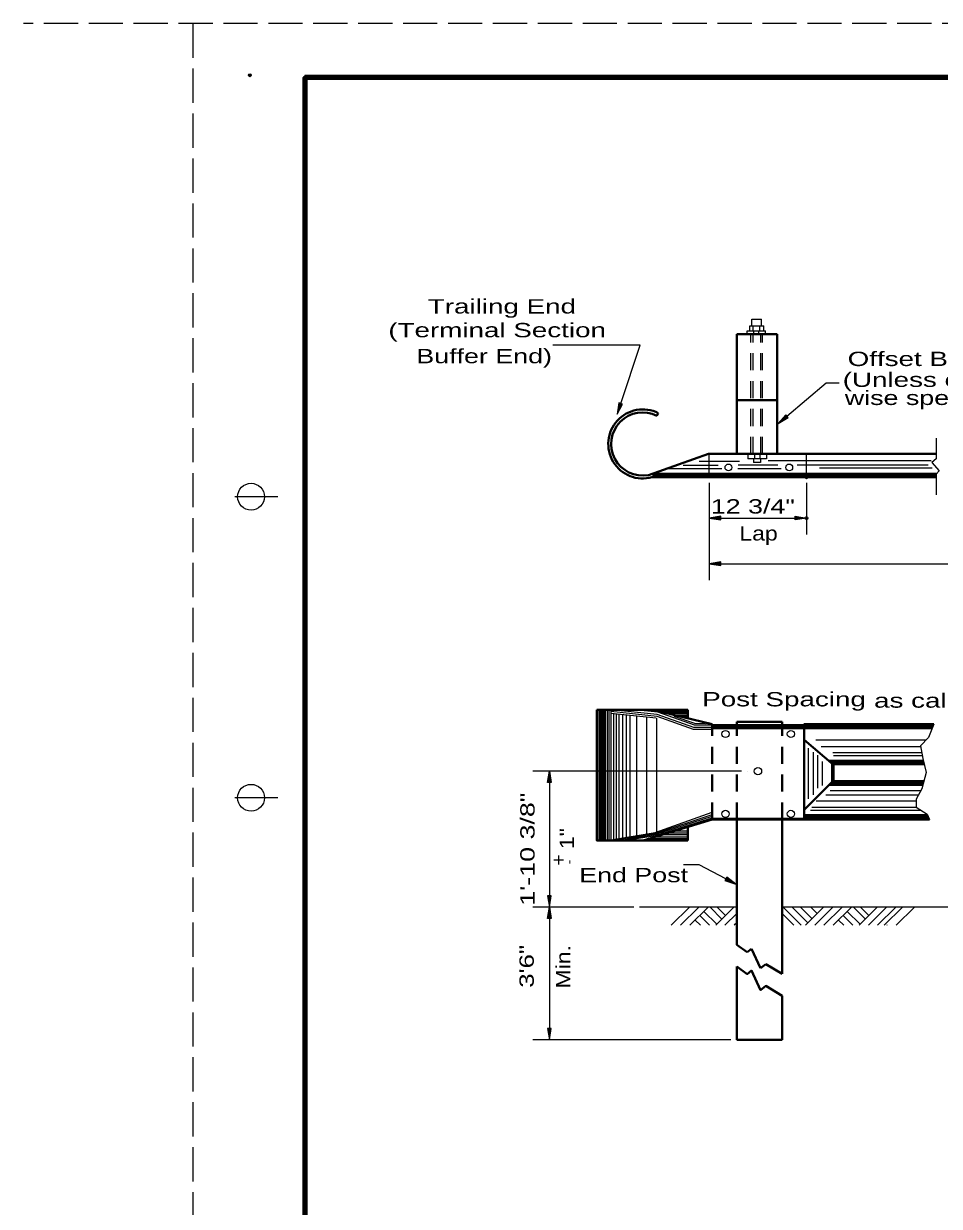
# Model space of a CAD drawing. Extents: x 1.3 to 36.6, y 35.1 to 57.1.
# Drawn here: x 1.29 to 9.81, y 46.08 to 57.08 of the extents above; entities that cross this region are included whole.
import ezdxf

# ---------------------------------------------------------------- set-up
doc = ezdxf.new("R2010")
doc.units = 0
doc.header["$LTSCALE"] = 0.053
doc.header["$PDMODE"] = 32
doc.header["$PDSIZE"] = 0.0265
doc.linetypes.add('LONG_DASHED', pattern=[7.5, 6, -1.5])
doc.linetypes.add('MEDIUM_DASHED', pattern=[4.5, 3, -1.5])
for name, color, linetype, lineweight in [('1', 7, 'Continuous', 25), ('2', 7, 'MEDIUM_DASHED', 40), ('3', 7, 'Continuous', 13), ('4', 7, 'Continuous', 25), ('5', 7, 'Continuous', 25), ('6', 7, 'Continuous', 13)]:
    doc.layers.add(name, color=color, linetype=linetype, lineweight=lineweight)

msp = doc.modelspace()

# ---------------------------------------------------------------- hatches: boundary and pattern name
at = {"layer": '1'}
for points in [[(7.77989, 52.46851), (7.77989, 52.50394), (7.67364, 52.48623), (7.67364, 52.48623)], [(8.47201, 52.46851), (8.47201, 52.50394), (8.57826, 52.48623), (8.57826, 52.48623)], [(7.77989, 52.04351), (7.77989, 52.07894), (7.67364, 52.06123), (7.67364, 52.06123)], [(6.2026, 50.02604), (6.16719, 50.02604), (6.1849, 50.13229), (6.1849, 50.13229)], [(6.2026, 48.97311), (6.16719, 48.97311), (6.1849, 48.86686), (6.1849, 48.86686)], [(6.2026, 48.76061), (6.16719, 48.76061), (6.1849, 48.86686), (6.1849, 48.86686)], [(6.2026, 47.73984), (6.16719, 47.73984), (6.1849, 47.63359), (6.1849, 47.63359)]]:
    msp.add_hatch(color=256, dxfattribs=at).paths.add_polyline_path(points)
at = {"layer": '3'}
for points in [[(6.86562, 53.54642), (6.83202, 53.55759), (6.81528, 53.45119), (6.81528, 53.45119)], [(8.40787, 53.42048), (8.38492, 53.44745), (8.3155, 53.36508), (8.3155, 53.36508)], [(7.83586, 49.14679), (7.81946, 49.1154), (7.92181, 49.08186), (7.92181, 49.08186)]]:
    msp.add_hatch(color=256, dxfattribs=at).paths.add_polyline_path(points)

# ---------------------------------------------------------------- linework, layer by layer
at = {"layer": '1', "linetype": 'LONG_DASHED'}
for p, q in [((36.49207, 57.08429), (1.29207, 57.08429)), ((2.86707, 57.08429), (2.86707, 35.08429))]:
    msp.add_line(p, q, dxfattribs=at)
at = {"layer": '1', "lineweight": 158}
for p, q in [((3.90874, 56.58429), (3.90874, 35.58429)), ((36.40874, 56.58429), (3.90874, 56.58429))]:
    msp.add_line(p, q, dxfattribs=at)
at = {"layer": '1'}
for p, q in [((8.0495, 54.27418), (8.18122, 54.27418)), ((8.0495, 54.22668), (8.0495, 54.27418)), ((8.07008, 54.33464), (8.15846, 54.33464)), ((8.07008, 54.27418), (8.07008, 54.33464)), ((8.08221, 54.22668), (8.08221, 54.27418)), ((8.14464, 54.22668), (8.14464, 54.27418)), ((8.15846, 54.27418), (8.15846, 54.33464)), ((8.18122, 54.22668), (8.18122, 54.27418)), ((8.02481, 54.22668), (8.19768, 54.22668)), ((8.02481, 54.19646), (8.02481, 54.22668)), ((8.08832, 54.19646), (8.08832, 54.22668)), ((8.1358, 54.19646), (8.1358, 54.22668)), ((8.19768, 54.19646), (8.19768, 54.22668)), ((8.03303, 53.08301), (8.03303, 53.03702)), ((8.20592, 53.03702), (8.03303, 53.03702)), ((8.08608, 53.03702), (8.08608, 53.00273)), ((8.09491, 53.08301), (8.09491, 53.03702)), ((8.1424, 53.08301), (8.1424, 53.03702)), ((8.14851, 53.03702), (8.14851, 53.00273)), ((8.20592, 53.08301), (8.20592, 53.03702)), ((8.14851, 53.00273), (8.08608, 53.00273))]:
    msp.add_line(p, q, dxfattribs=at)
at = {"layer": '1', "lineweight": 40}
for p, q in [((7.9281, 53.08301), (7.9281, 54.19646)), ((7.9281, 54.19646), (8.30378, 54.19646)), ((8.30378, 53.08301), (8.30378, 54.19646)), ((7.9281, 53.58327), (8.3091, 53.58327)), ((7.19871, 53.46191), (7.18656, 53.43778)), ((7.6649, 53.08301), (7.10607, 52.88546)), ((7.6649, 53.08301), (9.78459, 53.08301)), ((7.1395, 52.86536), (9.78352, 52.86536)), ((6.62619, 50.70265), (7.47347, 50.70265)), ((7.14837, 50.70265), (7.70078, 50.56938)), ((7.47347, 50.62422), (7.47347, 50.70265)), ((7.9281, 50.59111), (8.35174, 50.59111)), ((9.76456, 50.56938), (8.55276, 50.56938)), ((7.70078, 49.68248), (7.05758, 49.48735)), ((7.47347, 49.48735), (7.47347, 49.61352)), ((9.72258, 49.68248), (7.70078, 49.68248)), ((7.9281, 48.51805), (7.9281, 49.68248)), ((8.35174, 48.2462), (8.35174, 49.68248)), ((7.9281, 48.51805), (8.02723, 48.44706)), ((8.02723, 48.44706), (8.06726, 48.48068)), ((8.06726, 48.48068), (8.15132, 48.29861)), ((7.9281, 47.63359), (7.9281, 48.31498)), ((8.15132, 48.29861), (8.19803, 48.33782)), ((8.19803, 48.33782), (8.35174, 48.2462)), ((8.35174, 47.63359), (8.35174, 48.04312)), ((7.9281, 47.63359), (8.35174, 47.63359))]:
    msp.add_line(p, q, dxfattribs=at)
at = {"layer": '1', "lineweight": 13}
for p, q in [((7.67364, 52.86536), (7.67364, 53.08301)), ((8.57826, 52.86536), (8.57826, 53.08301)), ((7.67364, 52.81224), (7.67364, 52.33323)), ((7.67364, 52.81224), (7.67364, 51.90823)), ((8.57826, 52.81224), (8.57826, 52.33323)), ((3.65874, 52.68429), (3.25874, 52.68429)), ((7.77989, 52.48623), (8.47201, 52.48623)), ((7.77989, 52.06123), (15.83119, 52.06123)), ((7.97449, 50.13229), (6.0319, 50.13229)), ((6.1849, 50.02604), (6.1849, 48.97311)), ((3.65874, 49.88429), (3.25874, 49.88429)), ((6.97125, 48.86686), (6.0319, 48.86686)), ((6.97125, 48.86686), (6.0319, 48.86686)), ((6.1849, 48.76061), (6.1849, 47.73984)), ((7.87498, 47.63359), (6.0319, 47.63359))]:
    msp.add_line(p, q, dxfattribs=at)
at = {"layer": '1'}
for points in [[(9.78459, 53.22877), (9.78459, 53.03576), (9.74311, 53.00117), (9.8133, 52.92419), (9.78352, 52.89406), (9.78352, 52.70278)], [(9.76456, 50.56938), (9.71254, 50.44464), (9.64035, 50.3689), (9.66098, 50.24987), (9.69192, 50.12004), (9.65067, 49.96856), (9.5991, 49.87119), (9.5991, 49.79545), (9.70223, 49.73053), (9.72258, 49.68248)]]:
    msp.add_lwpolyline(points, dxfattribs=at)
at = {"layer": '1', "lineweight": 13}
for points in [[(7.77989, 52.46851), (7.77989, 52.50394), (7.67364, 52.48623), (7.67364, 52.48623)], [(8.47201, 52.46851), (8.47201, 52.50394), (8.57826, 52.48623), (8.57826, 52.48623)], [(7.77989, 52.04351), (7.77989, 52.07894), (7.67364, 52.06123), (7.67364, 52.06123)], [(6.2026, 50.02604), (6.16719, 50.02604), (6.1849, 50.13229), (6.1849, 50.13229)], [(6.2026, 48.97311), (6.16719, 48.97311), (6.1849, 48.86686), (6.1849, 48.86686)], [(6.2026, 48.76061), (6.16719, 48.76061), (6.1849, 48.86686), (6.1849, 48.86686)], [(6.2026, 47.73984), (6.16719, 47.73984), (6.1849, 47.63359), (6.1849, 47.63359)]]:
    msp.add_lwpolyline(points, close=True, dxfattribs=at)
at = {"layer": '1', "lineweight": 40}
for points in [[(7.47347, 49.48735), (6.62619, 49.48735), (6.62619, 50.70265)], [(7.9281, 48.31498), (8.02723, 48.24399), (8.06726, 48.2776), (8.15132, 48.09554), (8.19803, 48.13476), (8.35174, 48.04312)]]:
    msp.add_lwpolyline(points, dxfattribs=at)
at = {"layer": '1'}
for centre, radius in [((7.85146, 52.95703), 0.03137), ((8.41775, 52.95703), 0.03137), ((7.82401, 50.47777), 0.03324), ((8.43275, 50.47777), 0.03324), ((8.1263, 50.13229), 0.03428), ((7.82401, 49.73449), 0.03324), ((8.43275, 49.73449), 0.03324)]:
    msp.add_circle(centre, radius, dxfattribs=at)
at = {"layer": '1', "lineweight": 13}
for centre in [(3.40874, 52.68429), (3.40874, 49.88429)]:
    msp.add_circle(centre, 0.125, dxfattribs=at)
at = {"layer": '1', "lineweight": 40}
for radius, end in [(0.32114, 285.36561), (0.29413, 280.11659)]:
    msp.add_arc((7.05441, 53.17502), radius, 63.29881, end, dxfattribs=at)
at = {"layer": '1'}
for p in [(3.39674, 56.60429), (3.90874, 56.58429)]:
    msp.add_point(p, dxfattribs=at)
at = {"layer": '2', "lineweight": 25}
for p, q in [((8.06141, 53.08301), (8.06141, 54.19646)), ((8.08243, 53.08301), (8.08243, 54.19646)), ((8.15241, 53.08301), (8.15241, 54.19646)), ((8.16732, 53.08301), (8.16732, 54.19646))]:
    msp.add_line(p, q, dxfattribs=at)
at = {"layer": '2'}
for p, q in [((7.70078, 49.68248), (7.70078, 50.56938)), ((7.9281, 49.68248), (7.9281, 50.59111)), ((8.35174, 49.68248), (8.35174, 50.59111))]:
    msp.add_line(p, q, dxfattribs=at)
at = {"layer": '3', "lineweight": 25}
for points in [[(6.84882, 53.552), (7.02961, 54.09522), (6.21852, 54.09522)], [(8.3964, 53.43397), (8.75984, 53.74344), (8.8825, 53.74344)]]:
    msp.add_lwpolyline(points, dxfattribs=at)
at = {"layer": '3'}
for points in [[(6.86562, 53.54642), (6.83202, 53.55759), (6.81528, 53.45119), (6.81528, 53.45119)], [(8.40787, 53.42048), (8.38492, 53.44745), (8.3155, 53.36508), (8.3155, 53.36508)], [(7.83586, 49.14679), (7.81946, 49.1154), (7.92181, 49.08186), (7.92181, 49.08186)]]:
    msp.add_lwpolyline(points, close=True, dxfattribs=at)
msp.add_lwpolyline([(7.82766, 49.13109), (7.57831, 49.26147), (7.43429, 49.26147)], dxfattribs=at)
at = {"layer": '4'}
for p, q in [((7.9281, 48.86686), (7.02438, 48.86686)), ((7.48842, 48.86686), (7.31954, 48.698)), ((7.57484, 48.86686), (7.40598, 48.698)), ((7.66129, 48.86686), (7.49243, 48.698)), ((7.68049, 48.86686), (7.79113, 48.75622)), ((7.90177, 48.86686), (7.73291, 48.698)), ((7.74679, 48.86686), (7.82428, 48.78937)), ((11.59952, 48.86686), (8.35174, 48.86686)), ((8.36049, 48.86686), (8.52936, 48.698)), ((8.44549, 48.86686), (8.59098, 48.72138)), ((8.52199, 48.86686), (8.62923, 48.75962)), ((8.73647, 48.86686), (8.5676, 48.698)), ((8.61889, 48.86686), (8.67768, 48.80807)), ((8.82292, 48.86686), (8.65404, 48.698)), ((8.90934, 48.86686), (8.74048, 48.698)), ((8.99579, 48.86686), (8.82693, 48.698)), ((9.01499, 48.86686), (9.12562, 48.75622)), ((9.23627, 48.86686), (9.06741, 48.698)), ((9.08129, 48.86686), (9.15878, 48.78937)), ((9.32272, 48.86686), (9.15384, 48.698)), ((9.40915, 48.86686), (9.24028, 48.698)), ((9.47034, 48.86686), (9.30148, 48.698)), ((9.58203, 48.86686), (9.41316, 48.698)), ((7.54169, 48.74726), (7.59096, 48.698)), ((7.58419, 48.78976), (7.67596, 48.698)), ((7.62244, 48.82801), (7.74268, 48.70777)), ((7.9281, 48.80675), (7.81934, 48.698)), ((8.34776, 48.81158), (8.46136, 48.698)), ((8.87619, 48.74726), (8.92546, 48.698)), ((8.91869, 48.78976), (9.01046, 48.698)), ((8.95694, 48.82801), (9.07718, 48.70777)), ((7.9281, 48.72031), (7.90578, 48.698)), ((9.32793, 48.6992), (9.32673, 48.698))]:
    msp.add_line(p, q, dxfattribs=at)
at = {"layer": '5'}
for p, q in [((7.79015, 52.94328), (7.27504, 52.94328)), ((7.75712, 52.97445), (7.43024, 52.97445)), ((7.95524, 53.01256), (7.57882, 53.01256)), ((8.3415, 52.94328), (7.93868, 52.94328)), ((8.31179, 52.97793), (7.94198, 52.97793)), ((9.73821, 53.01949), (8.22264, 53.01949)), ((9.71179, 52.97793), (8.49009, 52.97793)), ((9.74811, 52.95021), (8.6981, 52.95021)), ((7.13507, 52.89572), (9.78516, 52.89572)), ((7.14462, 52.88722), (9.78352, 52.88722)), ((7.14462, 52.87872), (9.78352, 52.87872)), ((7.14462, 52.87022), (9.78352, 52.87022)), ((7.15911, 52.90422), (9.79356, 52.90422)), ((6.64476, 50.70265), (6.64476, 49.48735)), ((6.65432, 50.70265), (6.65432, 49.48735)), ((6.66176, 50.70265), (6.66176, 49.48735)), ((6.67132, 50.70265), (6.67132, 49.48735)), ((6.67876, 50.70265), (6.67876, 49.48735)), ((6.68832, 50.70265), (6.68832, 49.48735)), ((6.69576, 50.70265), (6.69576, 49.48735)), ((6.70532, 50.70265), (6.70532, 49.48735)), ((6.72232, 50.70265), (6.72232, 49.48735)), ((6.73932, 50.70265), (6.73932, 49.48735)), ((6.75632, 50.70265), (6.75632, 49.49361)), ((7.18001, 50.62408), (6.75632, 50.66896)), ((6.78182, 50.66626), (6.78182, 49.49784)), ((6.80732, 50.66355), (6.80732, 49.50208)), ((6.83282, 50.66085), (6.83282, 49.50631)), ((6.86682, 50.65725), (6.86682, 49.51195)), ((6.90082, 50.65366), (6.90082, 49.5176)), ((6.93482, 50.65005), (6.93482, 49.52324)), ((6.99432, 50.64375), (6.99432, 49.53312)), ((7.08782, 50.63384), (7.08782, 49.54865)), ((7.16935, 50.69684), (7.47347, 50.69684)), ((7.18132, 50.62361), (7.18132, 49.56642)), ((7.22925, 50.68314), (7.47347, 50.68314)), ((7.28133, 50.67057), (7.47347, 50.67057)), ((7.34762, 50.65458), (7.47347, 50.65458)), ((7.39971, 50.64202), (7.47347, 50.64202)), ((7.70078, 50.55269), (9.7576, 50.55269)), ((7.70078, 50.5442), (9.75406, 50.5442)), ((7.70078, 50.5357), (9.75052, 50.5357)), ((7.70078, 50.5272), (9.74697, 50.5272)), ((9.68943, 50.42037), (8.66469, 50.42037)), ((8.59748, 49.87519), (8.59748, 50.34518)), ((8.64228, 49.91279), (8.64228, 50.30757)), ((8.68261, 49.97389), (8.68261, 50.27938)), ((9.64202, 50.35928), (8.71397, 50.35928)), ((9.6518, 50.30288), (8.82151, 50.30288)), ((9.65669, 50.27469), (8.83048, 50.27469)), ((8.72742, 49.99739), (8.72742, 50.22299)), ((8.78034, 50.23269), (9.66508, 50.23269)), ((8.79034, 50.22419), (9.66709, 50.22419)), ((8.80034, 50.21569), (9.66912, 50.21569)), ((8.80963, 50.2078), (8.80963, 50.02367)), ((8.81034, 50.20719), (9.67116, 50.20719)), ((8.82034, 50.19869), (9.67318, 50.19869)), ((8.82154, 50.19768), (8.82154, 50.03551)), ((9.67523, 50.19008), (8.83048, 50.19008)), ((8.7877, 50.00189), (9.65974, 50.00189)), ((8.79625, 50.01039), (9.66206, 50.01039)), ((9.64104, 49.95039), (8.7991, 49.95039)), ((8.80481, 50.01889), (9.66437, 50.01889)), ((8.81336, 50.02739), (9.66668, 50.02739)), ((8.82193, 50.03589), (9.669, 50.03589)), ((8.83048, 50.04439), (9.67131, 50.04439)), ((9.5991, 49.85169), (8.66917, 49.85169)), ((9.61864, 49.90808), (8.75878, 49.90808)), ((8.55715, 49.72989), (9.7025, 49.72989)), ((8.55715, 49.72139), (9.7061, 49.72139)), ((9.64416, 49.76709), (8.6154, 49.76709)), ((9.59935, 49.79529), (8.62884, 49.79529)), ((7.17968, 49.54507), (7.70078, 49.71324)), ((7.18561, 49.5373), (7.70078, 49.69843)), ((7.70078, 49.69589), (9.71691, 49.69589)), ((8.55715, 49.71289), (9.70971, 49.71289)), ((8.55715, 49.70439), (9.7133, 49.70439)), ((6.83197, 49.48735), (7.17968, 49.54507)), ((6.8847, 49.48735), (7.18561, 49.5373)), ((7.11697, 49.50538), (7.47347, 49.50538)), ((7.17279, 49.5223), (7.47347, 49.5223)), ((7.24255, 49.54347), (7.47347, 49.54347)), ((7.29487, 49.55933), (7.47347, 49.55933)), ((7.35767, 49.5784), (7.47347, 49.5784))]:
    msp.add_line(p, q, dxfattribs=at)
at = {"layer": '5', "lineweight": 40}
for p, q in [((7.70078, 50.5612), (9.76116, 50.5612)), ((8.55715, 49.68248), (8.55715, 50.56938)), ((8.83048, 50.19008), (8.55715, 50.42241)), ((8.83048, 50.19008), (8.83048, 50.04439)), ((8.83048, 50.04439), (8.55715, 49.77278)), ((8.54436, 49.68799), (7.70463, 49.68799))]:
    msp.add_line(p, q, dxfattribs=at)
at = {"layer": '5', "lineweight": 13}
msp.add_line((8.56628, 50.5612), (8.69378, 50.5612), dxfattribs=at)
at = {"layer": '5'}
for points in [[(7.69345, 50.51954), (7.52739, 50.51954), (7.18693, 50.64005), (6.75632, 50.68566)], [(7.69483, 50.53697), (7.52876, 50.53697), (7.18831, 50.65748), (6.76181, 50.70265)], [(7.70176, 50.55875), (7.53569, 50.55875), (7.19524, 50.67925), (6.97435, 50.70265)], [(7.63948, 50.57181), (7.53983, 50.57617), (7.34608, 50.64005)], [(6.71862, 49.48735), (7.16931, 49.56217), (7.70078, 49.75019)], [(6.77136, 49.48735), (7.17523, 49.5544), (7.70078, 49.72941)]]:
    msp.add_lwpolyline(points, dxfattribs=at)
at = {"layer": '6'}
for p, q in [((7.67364, 52.86536), (7.67365, 52.86536)), ((7.67364, 52.86536), (7.67365, 52.86536)), ((8.02761, 50.13229), (8.02763, 50.13229)), ((6.1849, 48.86686), (6.18491, 48.86686)), ((6.1849, 47.63359), (6.18491, 47.63359)), ((7.9281, 47.63359), (7.92811, 47.63359))]:
    msp.add_line(p, q, dxfattribs=at)
at = {"layer": '6', "lineweight": 25}
msp.add_line((7.02438, 48.86686), (7.02439, 48.86686), dxfattribs=at)
msp.add_line((7.02438, 48.86686), (7.02439, 48.86686), dxfattribs=at)
at = {"layer": '6'}
for p in [(8.57826, 52.86536), (8.57826, 52.48623)]:
    msp.add_point(p, dxfattribs=at)

# ---------------------------------------------------------------- texts
at = {"layer": '1', "width": 1.4}
msp.add_text('12 3/4"', height=0.1333, dxfattribs=at).set_placement((7.6873, 52.52815))
at = {"layer": '1'}
for s, width, p in [('1\'-10 3/8"', 1.4, (6.04749, 48.87989)), ('3\'6"', 1.35, (6.04008, 48.11708))]:
    msp.add_text(s, height=0.1333, rotation=90, dxfattribs=dict(at, width=width)).set_placement(p)
at = {"layer": '3'}
for s, width, p in [('Trailing End', 1.45, (5.05366, 54.38843)), ('(Terminal Section', 1.45, (4.68617, 54.16731)), ('Buffer End)', 1.4, (4.94686, 53.92572)), ('Offset Blocks', 1.45, (8.96107, 53.89971)), ('(Unless other-', 1.45, (8.91486, 53.70573)), ('wise specified)', 1.4, (8.93453, 53.53745)), ('Lap', 1.2, (7.95335, 52.27695)), (' Post Spacing', 1.45, (7.53558, 50.73436)), ('  as called for on Plans', 1.45, (9.06318, 50.72218)), ('End Post', 1.4, (6.4626, 49.09869))]:
    msp.add_text(s, height=0.1333, dxfattribs=dict(at, width=width)).set_placement(p)
for s, height, width, p in [('1"', 0.1333, 1.2, (6.41376, 49.40701)), ('-', 0.085, 1.1, (6.40881, 49.26537)), ('Min.', 0.1333, 1.2, (6.38142, 48.11034))]:
    msp.add_text(s, height=height, rotation=90, dxfattribs=dict(at, width=width)).set_placement(p)
msp.add_text('+', height=0.1333, rotation=90, dxfattribs=at).set_placement((6.33645, 49.25472))

doc.saveas('drawing.dxf')
